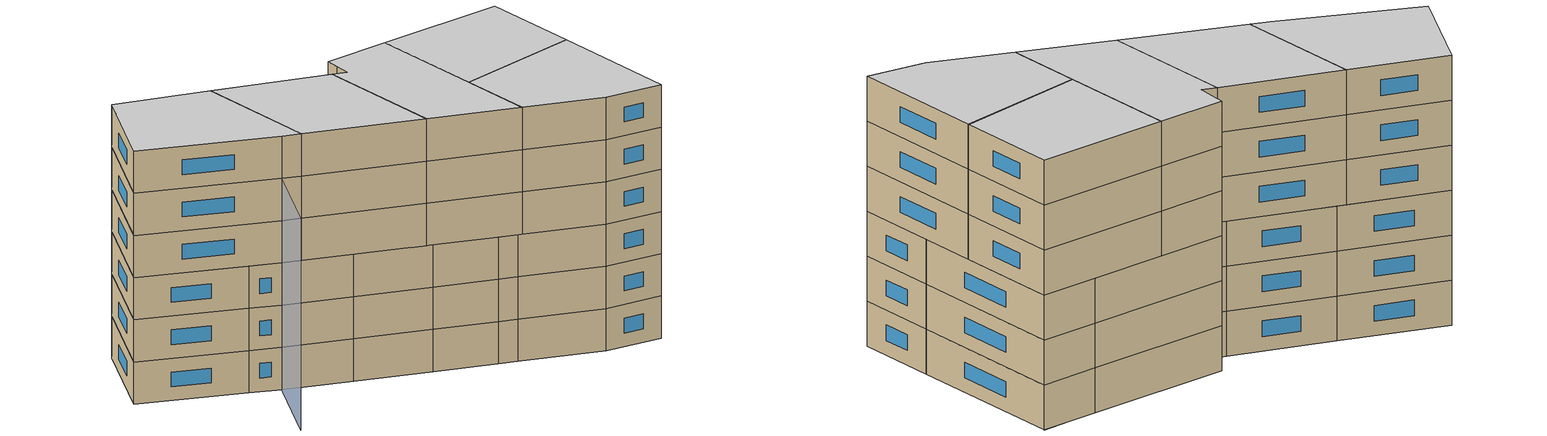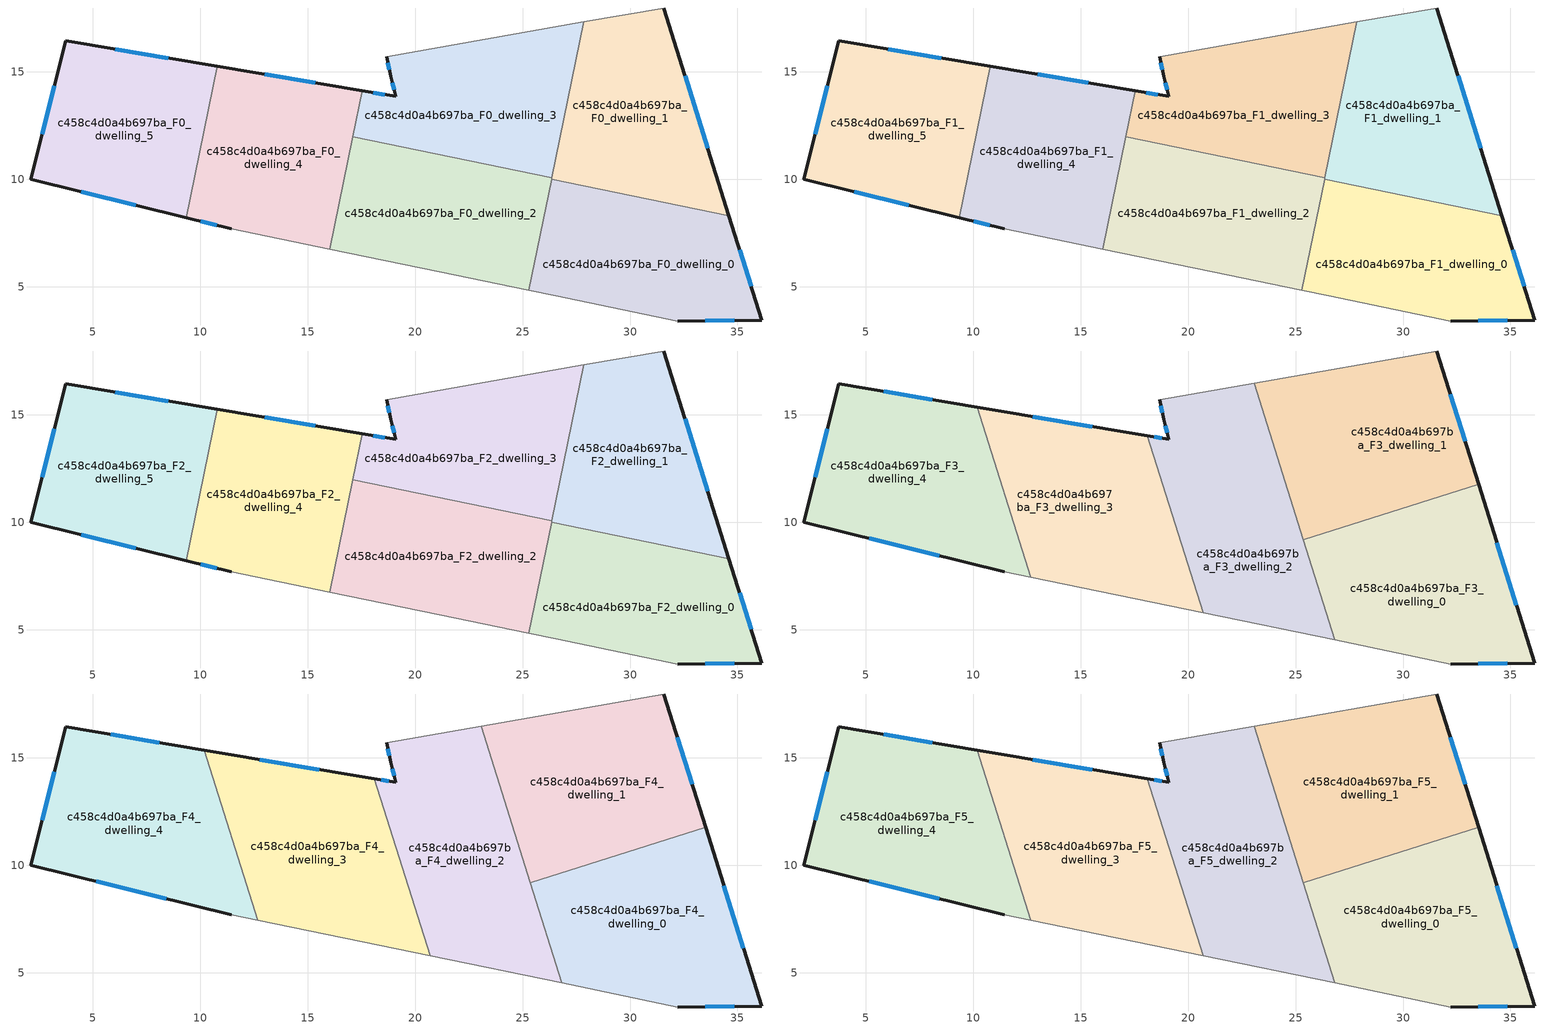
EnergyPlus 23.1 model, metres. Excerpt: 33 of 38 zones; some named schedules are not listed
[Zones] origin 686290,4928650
c458c4d0a4b697ba_F0_dwelling_0
 floor ground (EU_floor_Construction): 34.6,8.31 36.13,3.45 32.23,3.41 26.55,4.59 25.29,4.85 26.35,10.01 z0
 wall outside (EU_wall_Construction): 32.23,3.41 36.13,3.45 34.6,8.31 z0:3
 wall adiabatic (EU_wall_Construction): 25.29,4.85 26.55,4.59 32.23,3.41 z0:3
 wall to c458c4d0a4b697ba_F0_dwelling_1 (EU_wall_Construction): 34.6,8.31 26.35,10.01 z0:3
 wall to c458c4d0a4b697ba_F0_dwelling_2 (EU_wall_Construction): 26.35,10.01 25.29,4.85 z0:3
 window (EU_Window_Construction): 35.63,5.03 35.1,6.73 / 33.49,3.42 34.86,3.44 z0.98:2.02
c458c4d0a4b697ba_F0_dwelling_1
 floor ground (EU_floor_Construction): 31.58,17.97 34.6,8.31 26.35,10.01 27.86,17.32 z0
 wall outside (EU_wall_Construction): 34.6,8.31 31.58,17.97 z0:3
 wall adiabatic (EU_wall_Construction): 31.58,17.97 27.86,17.32 z0:3
 wall to c458c4d0a4b697ba_F0_dwelling_3 (EU_wall_Construction): 27.86,17.32 26.36,10.06 z0:3
 wall to c458c4d0a4b697ba_F0_dwelling_2 (EU_wall_Construction): 26.36,10.06 26.35,10.01 z0:3
 window (EU_Window_Construction): 33.62,11.45 32.56,14.83 z0.98:2.02
c458c4d0a4b697ba_F0_dwelling_2
 floor ground (EU_floor_Construction): 26.36,10.07 25.29,4.85 21.14,5.7 16.03,6.75 17.1,11.97 z0
 wall adiabatic (EU_wall_Construction): 16.03,6.75 21.14,5.7 25.29,4.85 z0:3
 wall to c458c4d0a4b697ba_F0_dwelling_3 (EU_wall_Construction): 26.36,10.07 17.1,11.97 z0:3
 wall to c458c4d0a4b697ba_F0_dwelling_4 (EU_wall_Construction): 17.1,11.97 16.03,6.75 z0:3
c458c4d0a4b697ba_F0_dwelling_3
 floor ground (EU_floor_Construction): 27.86,17.32 26.36,10.07 17.1,11.97 17.55,14.12 19.1,13.86 18.88,14.8 18.68,15.71 z0
 wall outside (EU_wall_Construction): 18.68,15.71 18.88,14.8 19.1,13.86 17.55,14.12 z0:3
 wall adiabatic (EU_wall_Construction): 27.86,17.32 18.68,15.71 z0:3
 wall to c458c4d0a4b697ba_F0_dwelling_4 (EU_wall_Construction): 17.55,14.12 17.1,11.97 z0:3
 window (EU_Window_Construction): 18.59,13.95 18.05,14.04 / 18.95,14.5 19.03,14.17 / 18.74,15.42 18.81,15.1 z0.98:2.02
c458c4d0a4b697ba_F0_dwelling_4
 floor ground (EU_floor_Construction): 17.55,14.12 16.03,6.75 11.46,7.7 9.36,8.22 10.81,15.25 z0
 wall outside (EU_wall_Construction): 17.55,14.12 10.81,15.25 / 9.36,8.22 11.46,7.7 z0:3
 wall adiabatic (EU_wall_Construction): 11.46,7.7 16.03,6.75 z0:3
 wall to c458c4d0a4b697ba_F0_dwelling_5 (EU_wall_Construction): 10.81,15.25 9.36,8.22 z0:3
 window (EU_Window_Construction): 15.36,14.49 13,14.89 / 10.04,8.05 10.77,7.87 z0.98:2.02
c458c4d0a4b697ba_F0_dwelling_5
 floor ground (EU_floor_Construction): 10.81,15.25 9.36,8.22 2.13,10.01 3.75,16.44 z0
 wall outside (EU_wall_Construction): 10.81,15.25 3.75,16.44 2.13,10.01 9.36,8.22 z0:3
 window (EU_Window_Construction): 4.48,9.43 7.01,8.8 / 3.22,14.35 2.65,12.1 / 8.51,15.64 6.04,16.05 z0.98:2.02
c458c4d0a4b697ba_F1_dwelling_0
 floor to c458c4d0a4b697ba_F0_dwelling_0 (EU_floor_Construction): 34.6,8.31 36.13,3.45 32.23,3.41 26.55,4.59 25.29,4.85 26.35,10.01 z3
 wall outside (EU_wall_Construction): 32.23,3.41 36.13,3.45 34.6,8.31 z3:6
 wall adiabatic (EU_wall_Construction): 25.29,4.85 26.55,4.59 32.23,3.41 z3:6
 wall to c458c4d0a4b697ba_F1_dwelling_1 (EU_wall_Construction): 34.6,8.31 26.35,10.01 z3:6
 wall to c458c4d0a4b697ba_F1_dwelling_2 (EU_wall_Construction): 26.35,10.01 25.29,4.85 z3:6
 window (EU_Window_Construction): 35.63,5.03 35.1,6.73 / 33.49,3.42 34.86,3.44 z3.98:5.02
c458c4d0a4b697ba_F1_dwelling_1
 floor to c458c4d0a4b697ba_F0_dwelling_1 (EU_floor_Construction): 31.58,17.97 34.6,8.31 26.35,10.01 27.86,17.32 z3
 wall outside (EU_wall_Construction): 34.6,8.31 31.58,17.97 z3:6
 wall adiabatic (EU_wall_Construction): 31.58,17.97 27.86,17.32 z3:6
 wall to c458c4d0a4b697ba_F1_dwelling_3 (EU_wall_Construction): 27.86,17.32 26.36,10.06 z3:6
 wall to c458c4d0a4b697ba_F1_dwelling_2 (EU_wall_Construction): 26.36,10.06 26.35,10.01 z3:6
 window (EU_Window_Construction): 33.62,11.45 32.56,14.83 z3.98:5.02
c458c4d0a4b697ba_F1_dwelling_2
 floor to c458c4d0a4b697ba_F0_dwelling_2 (EU_floor_Construction): 26.36,10.07 25.29,4.85 21.14,5.7 16.03,6.75 17.1,11.97 z3
 wall adiabatic (EU_wall_Construction): 16.03,6.75 21.14,5.7 25.29,4.85 z3:6
 wall to c458c4d0a4b697ba_F1_dwelling_3 (EU_wall_Construction): 26.36,10.07 17.1,11.97 z3:6
 wall to c458c4d0a4b697ba_F1_dwelling_4 (EU_wall_Construction): 17.1,11.97 16.03,6.75 z3:6
c458c4d0a4b697ba_F1_dwelling_3
 floor to c458c4d0a4b697ba_F0_dwelling_3 (EU_floor_Construction): 27.86,17.32 26.36,10.07 17.1,11.97 17.55,14.12 19.1,13.86 18.88,14.8 18.68,15.71 z3
 wall outside (EU_wall_Construction): 18.68,15.71 18.88,14.8 19.1,13.86 17.55,14.12 z3:6
 wall adiabatic (EU_wall_Construction): 27.86,17.32 18.68,15.71 z3:6
 wall to c458c4d0a4b697ba_F1_dwelling_4 (EU_wall_Construction): 17.55,14.12 17.1,11.97 z3:6
 window (EU_Window_Construction): 18.59,13.95 18.05,14.04 / 18.95,14.5 19.03,14.17 / 18.74,15.42 18.81,15.1 z3.98:5.02
c458c4d0a4b697ba_F1_dwelling_4
 floor to c458c4d0a4b697ba_F0_dwelling_4 (EU_floor_Construction): 17.55,14.12 16.03,6.75 11.46,7.7 9.36,8.22 10.81,15.25 z3
 wall outside (EU_wall_Construction): 17.55,14.12 10.81,15.25 / 9.36,8.22 11.46,7.7 z3:6
 wall adiabatic (EU_wall_Construction): 11.46,7.7 16.03,6.75 z3:6
 wall to c458c4d0a4b697ba_F1_dwelling_5 (EU_wall_Construction): 10.81,15.25 9.36,8.22 z3:6
 window (EU_Window_Construction): 15.36,14.49 13,14.89 / 10.04,8.05 10.77,7.87 z3.98:5.02
c458c4d0a4b697ba_F1_dwelling_5
 floor to c458c4d0a4b697ba_F0_dwelling_5 (EU_floor_Construction): 10.81,15.25 9.36,8.22 2.13,10.01 3.75,16.44 z3
 wall outside (EU_wall_Construction): 10.81,15.25 3.75,16.44 2.13,10.01 9.36,8.22 z3:6
 window (EU_Window_Construction): 4.48,9.43 7.01,8.8 / 3.22,14.35 2.65,12.1 / 8.51,15.64 6.04,16.05 z3.98:5.02
c458c4d0a4b697ba_F2_dwelling_0
 floor to c458c4d0a4b697ba_F1_dwelling_0 (EU_floor_Construction): 34.6,8.31 36.13,3.45 32.23,3.41 26.55,4.59 25.29,4.85 26.35,10.01 z6
 wall outside (EU_wall_Construction): 32.23,3.41 36.13,3.45 34.6,8.31 z6:9
 wall adiabatic (EU_wall_Construction): 25.29,4.85 26.55,4.59 32.23,3.41 z6:9
 wall to c458c4d0a4b697ba_F2_dwelling_1 (EU_wall_Construction): 34.6,8.31 26.35,10.01 z6:9
 wall to c458c4d0a4b697ba_F2_dwelling_2 (EU_wall_Construction): 26.35,10.01 25.29,4.85 z6:9
 window (EU_Window_Construction): 35.63,5.03 35.1,6.73 / 33.49,3.42 34.86,3.44 z6.98:8.02
c458c4d0a4b697ba_F2_dwelling_1
 floor to c458c4d0a4b697ba_F1_dwelling_1 (EU_floor_Construction): 31.58,17.97 34.6,8.31 26.35,10.01 27.86,17.32 z6
 wall outside (EU_wall_Construction): 34.6,8.31 31.58,17.97 z6:9
 wall adiabatic (EU_wall_Construction): 31.58,17.97 27.86,17.32 z6:9
 wall to c458c4d0a4b697ba_F2_dwelling_3 (EU_wall_Construction): 27.86,17.32 26.36,10.06 z6:9
 wall to c458c4d0a4b697ba_F2_dwelling_2 (EU_wall_Construction): 26.36,10.06 26.35,10.01 z6:9
 window (EU_Window_Construction): 33.62,11.45 32.56,14.83 z6.98:8.02
c458c4d0a4b697ba_F2_dwelling_2
 floor to c458c4d0a4b697ba_F1_dwelling_2 (EU_floor_Construction): 26.36,10.07 25.29,4.85 21.14,5.7 16.03,6.75 17.1,11.97 z6
 wall adiabatic (EU_wall_Construction): 16.03,6.75 21.14,5.7 25.29,4.85 z6:9
 wall to c458c4d0a4b697ba_F2_dwelling_3 (EU_wall_Construction): 26.36,10.07 17.1,11.97 z6:9
 wall to c458c4d0a4b697ba_F2_dwelling_4 (EU_wall_Construction): 17.1,11.97 16.03,6.75 z6:9
c458c4d0a4b697ba_F2_dwelling_3
 floor to c458c4d0a4b697ba_F1_dwelling_3 (EU_floor_Construction): 27.86,17.32 26.36,10.07 17.1,11.97 17.55,14.12 19.1,13.86 18.88,14.8 18.68,15.71 z6
 wall outside (EU_wall_Construction): 18.68,15.71 18.88,14.8 19.1,13.86 17.55,14.12 z6:9
 wall adiabatic (EU_wall_Construction): 27.86,17.32 18.68,15.71 z6:9
 wall to c458c4d0a4b697ba_F2_dwelling_4 (EU_wall_Construction): 17.55,14.12 17.1,11.97 z6:9
 window (EU_Window_Construction): 18.59,13.95 18.05,14.04 / 18.95,14.5 19.03,14.17 / 18.74,15.42 18.81,15.1 z6.98:8.02
c458c4d0a4b697ba_F2_dwelling_4
 floor to c458c4d0a4b697ba_F1_dwelling_4 (EU_floor_Construction): 17.55,14.12 16.03,6.75 11.46,7.7 9.36,8.22 10.81,15.25 z6
 wall outside (EU_wall_Construction): 17.55,14.12 10.81,15.25 / 9.36,8.22 11.46,7.7 z6:9
 wall adiabatic (EU_wall_Construction): 11.46,7.7 16.03,6.75 z6:9
 wall to c458c4d0a4b697ba_F2_dwelling_5 (EU_wall_Construction): 10.81,15.25 9.36,8.22 z6:9
 window (EU_Window_Construction): 15.36,14.49 13,14.89 / 10.04,8.05 10.77,7.87 z6.98:8.02
c458c4d0a4b697ba_F2_dwelling_5
 floor to c458c4d0a4b697ba_F1_dwelling_5 (EU_floor_Construction): 10.81,15.25 9.36,8.22 2.13,10.01 3.75,16.44 z6
 wall outside (EU_wall_Construction): 10.81,15.25 3.75,16.44 2.13,10.01 9.36,8.22 z6:9
 window (EU_Window_Construction): 4.48,9.43 7.01,8.8 / 3.22,14.35 2.65,12.1 / 8.51,15.64 6.04,16.05 z6.98:8.02
c458c4d0a4b697ba_F3_dwelling_0
 floor to c458c4d0a4b697ba_F2_dwelling_0 (EU_floor_Construction): 34.6,8.31 36.13,3.45 32.23,3.41 26.83,4.53 25.86,7.62 26.24,9.48 27.31,9.81 z9
 floor to c458c4d0a4b697ba_F2_dwelling_1 (EU_floor_Construction): 33.52,11.77 34.6,8.31 27.31,9.81 z9
 floor to c458c4d0a4b697ba_F2_dwelling_2 (EU_floor_Construction): 26.24,9.48 25.86,7.62 25.36,9.2 z9
 wall outside (EU_wall_Construction): 32.23,3.41 36.13,3.45 33.52,11.77 z9:12
 wall adiabatic (EU_wall_Construction): 26.83,4.53 32.23,3.41 z9:12
 wall to c458c4d0a4b697ba_F3_dwelling_1 (EU_wall_Construction): 33.52,11.77 25.36,9.2 z9:12
 wall to c458c4d0a4b697ba_F3_dwelling_2 (EU_wall_Construction): 25.36,9.2 26.83,4.53 z9:12
 window (EU_Window_Construction): 35.28,6.16 34.37,9.06 / 33.49,3.42 34.86,3.44 z9.98:11.02
c458c4d0a4b697ba_F3_dwelling_1
 floor to c458c4d0a4b697ba_F2_dwelling_1 (EU_floor_Construction): 31.58,17.97 33.52,11.77 27.31,9.81 26.35,10.01 27.86,17.32 z9
 floor to c458c4d0a4b697ba_F2_dwelling_0 (EU_floor_Construction): 27.31,9.81 26.24,9.48 26.35,10.01 z9
 floor to c458c4d0a4b697ba_F2_dwelling_2 (EU_floor_Construction): 26.36,10.07 26.24,9.48 25.36,9.2 25,10.35 z9
 floor to c458c4d0a4b697ba_F2_dwelling_3 (EU_floor_Construction): 27.86,17.32 26.36,10.07 25,10.35 23.07,16.48 z9
 wall outside (EU_wall_Construction): 33.52,11.77 31.58,17.97 z9:12
 wall adiabatic (EU_wall_Construction): 31.58,17.97 23.07,16.48 z9:12
 wall to c458c4d0a4b697ba_F3_dwelling_2 (EU_wall_Construction): 23.07,16.48 25.36,9.2 z9:12
 window (EU_Window_Construction): 32.89,13.78 32.21,15.95 z9.98:11.02
c458c4d0a4b697ba_F3_dwelling_2
 floor to c458c4d0a4b697ba_F2_dwelling_2 (EU_floor_Construction): 25,10.35 25.86,7.62 25.29,4.85 20.79,5.77 20.7,5.79 18.87,11.61 z9
 floor to c458c4d0a4b697ba_F2_dwelling_0 (EU_floor_Construction): 25.86,7.62 26.83,4.53 26.7,4.56 26.55,4.59 25.29,4.85 z9
 floor to c458c4d0a4b697ba_F2_dwelling_3 (EU_floor_Construction): 23.07,16.48 25,10.35 18.87,11.61 18.11,14.03 19.1,13.86 18.88,14.8 18.68,15.71 z9
 wall outside (EU_wall_Construction): 18.68,15.71 18.88,14.8 19.1,13.86 18.11,14.03 z9:12
 wall to c458c4d0a4b697ba_F3_dwelling_3 (EU_wall_Construction): 18.11,14.03 20.7,5.79 z9:12
 wall adiabatic (EU_wall_Construction): 23.07,16.48 18.68,15.71 / 20.7,5.79 26.83,4.53 z9:12
 window (EU_Window_Construction): 18.78,13.91 18.43,13.97 / 18.95,14.5 19.03,14.17 / 18.74,15.42 18.81,15.1 z9.98:11.02
c458c4d0a4b697ba_F3_dwelling_3
 floor to c458c4d0a4b697ba_F2_dwelling_3 (EU_floor_Construction): 18.11,14.03 18.87,11.61 17.1,11.97 17.55,14.12 z9
 floor to c458c4d0a4b697ba_F2_dwelling_2 (EU_floor_Construction): 18.87,11.61 20.7,5.79 16.03,6.76 17.1,11.97 z9
 floor to c458c4d0a4b697ba_F2_dwelling_4 (EU_floor_Construction): 17.55,14.12 16.03,6.76 12.69,7.45 10.58,14.16 10.81,15.25 z9
 floor to c458c4d0a4b697ba_F2_dwelling_5 (EU_floor_Construction): 10.81,15.25 10.58,14.16 10.21,15.36 z9
 wall outside (EU_wall_Construction): 18.11,14.03 10.21,15.36 z9:12
 wall adiabatic (EU_wall_Construction): 12.69,7.45 20.7,5.79 z9:12
 wall to c458c4d0a4b697ba_F3_dwelling_4 (EU_wall_Construction): 10.21,15.36 12.69,7.45 z9:12
 window (EU_Window_Construction): 15.54,14.46 12.78,14.92 z9.98:11.02
c458c4d0a4b697ba_F3_dwelling_4
 floor to c458c4d0a4b697ba_F2_dwelling_4 (EU_floor_Construction): 10.58,14.16 12.69,7.45 11.46,7.7 9.36,8.22 z9
 floor to c458c4d0a4b697ba_F2_dwelling_5 (EU_floor_Construction): 10.21,15.36 10.58,14.16 9.36,8.22 2.13,10.01 3.75,16.44 z9
 wall outside (EU_wall_Construction): 10.21,15.36 3.75,16.44 2.13,10.01 11.46,7.7 z9:12
 wall adiabatic (EU_wall_Construction): 11.46,7.7 12.69,7.45 z9:12
 window (EU_Window_Construction): 8.11,15.71 5.85,16.09 / 5.16,9.26 8.42,8.45 / 3.22,14.35 2.65,12.1 z9.98:11.02
c458c4d0a4b697ba_F4_dwelling_0
 floor to c458c4d0a4b697ba_F3_dwelling_0 (EU_floor_Construction): 33.52,11.77 36.13,3.45 32.23,3.41 26.83,4.53 25.36,9.2 z12
 wall outside (EU_wall_Construction): 32.23,3.41 36.13,3.45 33.52,11.77 z12:15
 wall adiabatic (EU_wall_Construction): 26.83,4.53 32.23,3.41 z12:15
 wall to c458c4d0a4b697ba_F4_dwelling_1 (EU_wall_Construction): 33.52,11.77 25.36,9.2 z12:15
 wall to c458c4d0a4b697ba_F4_dwelling_2 (EU_wall_Construction): 25.36,9.2 26.83,4.53 z12:15
 window (EU_Window_Construction): 35.28,6.16 34.37,9.06 / 33.49,3.42 34.86,3.44 z12.98:14.02
c458c4d0a4b697ba_F4_dwelling_1
 floor to c458c4d0a4b697ba_F3_dwelling_1 (EU_floor_Construction): 31.58,17.97 33.52,11.77 25.36,9.2 23.07,16.48 z12
 wall outside (EU_wall_Construction): 33.52,11.77 31.58,17.97 z12:15
 wall adiabatic (EU_wall_Construction): 31.58,17.97 23.07,16.48 z12:15
 wall to c458c4d0a4b697ba_F4_dwelling_2 (EU_wall_Construction): 23.07,16.48 25.36,9.2 z12:15
 window (EU_Window_Construction): 32.89,13.78 32.21,15.95 z12.98:14.02
c458c4d0a4b697ba_F4_dwelling_2
 floor to c458c4d0a4b697ba_F3_dwelling_2 (EU_floor_Construction): 23.07,16.48 26.83,4.53 20.7,5.79 18.11,14.03 19.1,13.86 18.88,14.8 18.68,15.71 z12
 wall outside (EU_wall_Construction): 18.68,15.71 18.88,14.8 19.1,13.86 18.11,14.03 z12:15
 wall to c458c4d0a4b697ba_F4_dwelling_3 (EU_wall_Construction): 18.11,14.03 20.7,5.79 z12:15
 wall adiabatic (EU_wall_Construction): 23.07,16.48 18.68,15.71 / 20.7,5.79 26.83,4.53 z12:15
 window (EU_Window_Construction): 18.78,13.91 18.43,13.97 / 18.95,14.5 19.03,14.17 / 18.74,15.42 18.81,15.1 z12.98:14.02
c458c4d0a4b697ba_F4_dwelling_3
 floor to c458c4d0a4b697ba_F3_dwelling_3 (EU_floor_Construction): 18.11,14.03 20.7,5.79 12.69,7.45 10.21,15.36 z12
 wall outside (EU_wall_Construction): 18.11,14.03 10.21,15.36 z12:15
 wall adiabatic (EU_wall_Construction): 12.69,7.45 20.7,5.79 z12:15
 wall to c458c4d0a4b697ba_F4_dwelling_4 (EU_wall_Construction): 10.21,15.36 12.69,7.45 z12:15
 window (EU_Window_Construction): 15.54,14.46 12.78,14.92 z12.98:14.02
c458c4d0a4b697ba_F4_dwelling_4
 floor to c458c4d0a4b697ba_F3_dwelling_4 (EU_floor_Construction): 10.21,15.36 12.69,7.45 11.46,7.7 2.13,10.01 3.75,16.44 z12
 wall outside (EU_wall_Construction): 10.21,15.36 3.75,16.44 2.13,10.01 11.46,7.7 z12:15
 wall adiabatic (EU_wall_Construction): 11.46,7.7 12.69,7.45 z12:15
 window (EU_Window_Construction): 8.11,15.71 5.85,16.09 / 5.16,9.26 8.42,8.45 / 3.22,14.35 2.65,12.1 z12.98:14.02
c458c4d0a4b697ba_F5_dwelling_0
 floor to c458c4d0a4b697ba_F4_dwelling_0 (EU_floor_Construction): 33.52,11.77 36.13,3.45 32.23,3.41 26.83,4.53 25.36,9.2 z15
 wall outside (EU_wall_Construction): 32.23,3.41 36.13,3.45 33.52,11.77 z15:18
 wall adiabatic (EU_wall_Construction): 26.83,4.53 32.23,3.41 z15:18
 wall to c458c4d0a4b697ba_F5_dwelling_1 (EU_wall_Construction): 33.52,11.77 25.36,9.2 z15:18
 wall to c458c4d0a4b697ba_F5_dwelling_2 (EU_wall_Construction): 25.36,9.2 26.83,4.53 z15:18
 window (EU_Window_Construction): 35.28,6.16 34.37,9.06 / 33.49,3.42 34.86,3.44 z15.98:17.02
 ceiling to c458c4d0a4b697ba_F6_dwelling_0 (EU_floor_Construction): 36.13,3.45 33.52,11.77 25.36,9.2 26.83,4.53 32.23,3.41 z18
c458c4d0a4b697ba_F5_dwelling_1
 floor to c458c4d0a4b697ba_F4_dwelling_1 (EU_floor_Construction): 31.58,17.97 33.52,11.77 25.36,9.2 23.07,16.48 z15
 wall outside (EU_wall_Construction): 33.52,11.77 31.58,17.97 z15:18
 wall adiabatic (EU_wall_Construction): 31.58,17.97 23.07,16.48 z15:18
 wall to c458c4d0a4b697ba_F5_dwelling_2 (EU_wall_Construction): 23.07,16.48 25.36,9.2 z15:18
 window (EU_Window_Construction): 32.89,13.78 32.21,15.95 z15.98:17.02
 ceiling to c458c4d0a4b697ba_F6_dwelling_1 (EU_floor_Construction): 33.52,11.77 31.58,17.97 23.07,16.48 25.36,9.2 z18
c458c4d0a4b697ba_F5_dwelling_2
 floor to c458c4d0a4b697ba_F4_dwelling_2 (EU_floor_Construction): 23.07,16.48 26.83,4.53 20.7,5.79 18.11,14.03 19.1,13.86 18.88,14.8 18.68,15.71 z15
 wall outside (EU_wall_Construction): 18.68,15.71 18.88,14.8 19.1,13.86 18.11,14.03 z15:18
 wall to c458c4d0a4b697ba_F5_dwelling_3 (EU_wall_Construction): 18.11,14.03 20.7,5.79 z15:18
 wall adiabatic (EU_wall_Construction): 23.07,16.48 18.68,15.71 / 20.7,5.79 26.83,4.53 z15:18
 window (EU_Window_Construction): 18.78,13.91 18.43,13.97 / 18.95,14.5 19.03,14.17 / 18.74,15.42 18.81,15.1 z15.98:17.02
 ceiling to c458c4d0a4b697ba_F6_dwelling_2 (EU_floor_Construction): 26.83,4.53 23.07,16.48 18.68,15.71 18.88,14.8 19.1,13.86 18.11,14.03 20.7,5.79 z18
c458c4d0a4b697ba_F5_dwelling_3
 floor to c458c4d0a4b697ba_F4_dwelling_3 (EU_floor_Construction): 18.11,14.03 20.7,5.79 12.69,7.45 10.21,15.36 z15
 wall outside (EU_wall_Construction): 18.11,14.03 10.21,15.36 z15:18
 wall adiabatic (EU_wall_Construction): 12.69,7.45 20.7,5.79 z15:18
 wall to c458c4d0a4b697ba_F5_dwelling_4 (EU_wall_Construction): 10.21,15.36 12.69,7.45 z15:18
 window (EU_Window_Construction): 15.54,14.46 12.78,14.92 z15.98:17.02
 ceiling to c458c4d0a4b697ba_F6_dwelling_3 (EU_floor_Construction): 20.7,5.79 18.11,14.03 10.21,15.36 12.69,7.45 z18
c458c4d0a4b697ba_F5_dwelling_4
 floor to c458c4d0a4b697ba_F4_dwelling_4 (EU_floor_Construction): 10.21,15.36 12.69,7.45 11.46,7.7 2.13,10.01 3.75,16.44 z15
 wall outside (EU_wall_Construction): 10.21,15.36 3.75,16.44 2.13,10.01 11.46,7.7 z15:18
 wall adiabatic (EU_wall_Construction): 11.46,7.7 12.69,7.45 z15:18
 window (EU_Window_Construction): 8.11,15.71 5.85,16.09 / 5.16,9.26 8.42,8.45 / 3.22,14.35 2.65,12.1 z15.98:17.02
 ceiling to c458c4d0a4b697ba_F6_dwelling_4 (EU_floor_Construction): 12.69,7.45 10.21,15.36 3.75,16.44 2.13,10.01 11.46,7.7 z18
shading: 9.99,2.14 11.66,8.67 / 11.66,8.67 32.23,3.41 / 31.58,17.97 18.72,15.36 z0:15
[Building]
EU S2 Campaign: North Axis=0; Terrain=City; Solar Distribution=FullExterior
[Site:Location]
Bologna: Latitude=44.5; Longitude=11.25; Time Zone=1; Elevation=37
[SizingPeriod:WeatherFileDays]
AnnualSizingPeriod: Begin Month=1; Begin Day of Month=1; End Month=12; End Day of Month=31; Day of Week for Start Day=Monday; Use Weather File Daylight Saving Period=No; Use Weather File Rain and Snow Indicators=No
[MATERIAL]
EU_InternalMass_Material: Roughness=MediumRough; Thickness=0.1; Conductivity=1; Density=1800; Specific Heat=900; Thermal Absorptance=0.9; Solar Absorptance=0.7; Visible Absorptance=0.7
[MATERIAL:NOMASS] Roughness=MediumRough; Thermal Absorptance=0.9; Solar Absorptance=0.7; Visible Absorptance=0.7
Name | Thermal Resistance
EU_wall_NoMass | 0.905828
EU_floor_NoMass | 0.67114
[WINDOWMATERIAL:SIMPLEGLAZINGSYSTEM]
EU_Window_SimpleGlazing: UFactor=4.52486; Solar Heat Gain Coefficient=0.85; Visible Transmittance=0.85
[CONSTRUCTION]
EU_wall_Construction: EU_wall_NoMass
EU_floor_Construction: EU_floor_NoMass
EU_Window_Construction: EU_Window_SimpleGlazing
EU_InternalMass_Construction: EU_InternalMass_Material
[ZONE] Type=1; Multiplier=1; Ceiling Height=autocalculate; Floor Area=autocalculate; Part of Total Floor Area=Yes
Name | Volume
c458c4d0a4b697ba_F0_dwelling_0; c458c4d0a4b697ba_F1_dwelling_0; c458c4d0a4b697ba_F2_dwelling_0 | 151.173
c458c4d0a4b697ba_F3_dwelling_0; c458c4d0a4b697ba_F4_dwelling_0; c458c4d0a4b697ba_F5_dwelling_0 | 181.41
c458c4d0a4b697ba_F0_dwelling_1; c458c4d0a4b697ba_F1_dwelling_1; c458c4d0a4b697ba_F2_dwelling_1 | 151.165
c458c4d0a4b697ba_F3_dwelling_1; c458c4d0a4b697ba_F4_dwelling_1; c458c4d0a4b697ba_F5_dwelling_1 | 181.406
c458c4d0a4b697ba_F0_dwelling_2; c458c4d0a4b697ba_F1_dwelling_2; c458c4d0a4b697ba_F2_dwelling_2 | 151.181
c458c4d0a4b697ba_F3_dwelling_2; c458c4d0a4b697ba_F4_dwelling_2; c458c4d0a4b697ba_F5_dwelling_2 | 181.397
c458c4d0a4b697ba_F0_dwelling_3; c458c4d0a4b697ba_F1_dwelling_3; c458c4d0a4b697ba_F2_dwelling_3; c458c4d0a4b697ba_F0_dwelling_5; c458c4d0a4b697ba_F1_dwelling_5; c458c4d0a4b697ba_F2_dwelling_5 | 151.178
c458c4d0a4b697ba_F3_dwelling_3; c458c4d0a4b697ba_F4_dwelling_3; c458c4d0a4b697ba_F5_dwelling_3 | 181.403
c458c4d0a4b697ba_F0_dwelling_4; c458c4d0a4b697ba_F1_dwelling_4; c458c4d0a4b697ba_F2_dwelling_4 | 151.171
c458c4d0a4b697ba_F3_dwelling_4; c458c4d0a4b697ba_F4_dwelling_4; c458c4d0a4b697ba_F5_dwelling_4 | 181.408
[INTERNALMASS] Construction=EU_InternalMass_Construction
Name | Zone or ZoneList | Surface Area
c458c4d0a4b697ba_F0_dwelling_0_EU_InternalMass | c458c4d0a4b697ba_F0_dwelling_0 | 50.3909
c458c4d0a4b697ba_F0_dwelling_1_EU_InternalMass | c458c4d0a4b697ba_F0_dwelling_1 | 50.3882
c458c4d0a4b697ba_F0_dwelling_2_EU_InternalMass | c458c4d0a4b697ba_F0_dwelling_2 | 50.393
c458c4d0a4b697ba_F0_dwelling_3_EU_InternalMass | c458c4d0a4b697ba_F0_dwelling_3 | 50.3941
c458c4d0a4b697ba_F0_dwelling_4_EU_InternalMass | c458c4d0a4b697ba_F0_dwelling_4 | 50.3902
c458c4d0a4b697ba_F0_dwelling_5_EU_InternalMass | c458c4d0a4b697ba_F0_dwelling_5 | 50.3923
c458c4d0a4b697ba_F1_dwelling_0_EU_InternalMass | c458c4d0a4b697ba_F1_dwelling_0 | 50.3909
c458c4d0a4b697ba_F1_dwelling_1_EU_InternalMass | c458c4d0a4b697ba_F1_dwelling_1 | 50.3882
c458c4d0a4b697ba_F1_dwelling_2_EU_InternalMass | c458c4d0a4b697ba_F1_dwelling_2 | 50.393
c458c4d0a4b697ba_F1_dwelling_3_EU_InternalMass | c458c4d0a4b697ba_F1_dwelling_3 | 50.3941
c458c4d0a4b697ba_F1_dwelling_4_EU_InternalMass | c458c4d0a4b697ba_F1_dwelling_4 | 50.3902
c458c4d0a4b697ba_F1_dwelling_5_EU_InternalMass | c458c4d0a4b697ba_F1_dwelling_5 | 50.3923
c458c4d0a4b697ba_F2_dwelling_0_EU_InternalMass | c458c4d0a4b697ba_F2_dwelling_0 | 50.3909
c458c4d0a4b697ba_F2_dwelling_1_EU_InternalMass | c458c4d0a4b697ba_F2_dwelling_1 | 50.3882
c458c4d0a4b697ba_F2_dwelling_2_EU_InternalMass | c458c4d0a4b697ba_F2_dwelling_2 | 50.393
c458c4d0a4b697ba_F2_dwelling_3_EU_InternalMass | c458c4d0a4b697ba_F2_dwelling_3 | 50.3941
c458c4d0a4b697ba_F2_dwelling_4_EU_InternalMass | c458c4d0a4b697ba_F2_dwelling_4 | 50.3902
c458c4d0a4b697ba_F2_dwelling_5_EU_InternalMass | c458c4d0a4b697ba_F2_dwelling_5 | 50.3923
c458c4d0a4b697ba_F3_dwelling_0_EU_InternalMass | c458c4d0a4b697ba_F3_dwelling_0 | 60.4712
c458c4d0a4b697ba_F3_dwelling_1_EU_InternalMass | c458c4d0a4b697ba_F3_dwelling_1 | 60.4698
c458c4d0a4b697ba_F3_dwelling_2_EU_InternalMass | c458c4d0a4b697ba_F3_dwelling_2 | 60.4657
c458c4d0a4b697ba_F3_dwelling_3_EU_InternalMass | c458c4d0a4b697ba_F3_dwelling_3 | 60.468
c458c4d0a4b697ba_F3_dwelling_4_EU_InternalMass | c458c4d0a4b697ba_F3_dwelling_4 | 60.4694
c458c4d0a4b697ba_F4_dwelling_0_EU_InternalMass | c458c4d0a4b697ba_F4_dwelling_0 | 60.4712
c458c4d0a4b697ba_F4_dwelling_1_EU_InternalMass | c458c4d0a4b697ba_F4_dwelling_1 | 60.4698
c458c4d0a4b697ba_F4_dwelling_2_EU_InternalMass | c458c4d0a4b697ba_F4_dwelling_2 | 60.4657
c458c4d0a4b697ba_F4_dwelling_3_EU_InternalMass | c458c4d0a4b697ba_F4_dwelling_3 | 60.468
c458c4d0a4b697ba_F4_dwelling_4_EU_InternalMass | c458c4d0a4b697ba_F4_dwelling_4 | 60.4694
c458c4d0a4b697ba_F5_dwelling_0_EU_InternalMass | c458c4d0a4b697ba_F5_dwelling_0 | 60.4712
c458c4d0a4b697ba_F5_dwelling_1_EU_InternalMass | c458c4d0a4b697ba_F5_dwelling_1 | 60.4698
c458c4d0a4b697ba_F5_dwelling_2_EU_InternalMass | c458c4d0a4b697ba_F5_dwelling_2 | 60.4657
c458c4d0a4b697ba_F5_dwelling_3_EU_InternalMass | c458c4d0a4b697ba_F5_dwelling_3 | 60.468
c458c4d0a4b697ba_F5_dwelling_4_EU_InternalMass | c458c4d0a4b697ba_F5_dwelling_4 | 60.4694
[OTHEREQUIPMENT] Fuel Type=Electricity; Design Level Calculation Method=Watts/Area; Power per Zone Floor Area=1; Fraction Latent=0; Fraction Radiant=0; Fraction Lost=0; Carbon Dioxide Generation Rate=0; EndUse Subcategory=EU_Step8_InternalGains
Name | Zone or ZoneList or Space or SpaceList | Schedule
EU_Step8_InternalGain_c458c4d0a4b697ba_F0_dwelling_0_f000 | c458c4d0a4b697ba_F0_dwelling_0 | EU_Step8_GainSchedule_c458c4d0a4b697ba_F0_dwelling_0_f000
EU_Step8_InternalGain_c458c4d0a4b697ba_F0_dwelling_1_f000 | c458c4d0a4b697ba_F0_dwelling_1 | EU_Step8_GainSchedule_c458c4d0a4b697ba_F0_dwelling_1_f000
EU_Step8_InternalGain_c458c4d0a4b697ba_F0_dwelling_2_f000 | c458c4d0a4b697ba_F0_dwelling_2 | EU_Step8_GainSchedule_c458c4d0a4b697ba_F0_dwelling_2_f000
EU_Step8_InternalGain_c458c4d0a4b697ba_F0_dwelling_3_f000 | c458c4d0a4b697ba_F0_dwelling_3 | EU_Step8_GainSchedule_c458c4d0a4b697ba_F0_dwelling_3_f000
EU_Step8_InternalGain_c458c4d0a4b697ba_F0_dwelling_4_f000 | c458c4d0a4b697ba_F0_dwelling_4 | EU_Step8_GainSchedule_c458c4d0a4b697ba_F0_dwelling_4_f000
EU_Step8_InternalGain_c458c4d0a4b697ba_F0_dwelling_5_f000 | c458c4d0a4b697ba_F0_dwelling_5 | EU_Step8_GainSchedule_c458c4d0a4b697ba_F0_dwelling_5_f000
EU_Step8_InternalGain_c458c4d0a4b697ba_F1_dwelling_0_f000 | c458c4d0a4b697ba_F1_dwelling_0 | EU_Step8_GainSchedule_c458c4d0a4b697ba_F1_dwelling_0_f000
EU_Step8_InternalGain_c458c4d0a4b697ba_F1_dwelling_1_f000 | c458c4d0a4b697ba_F1_dwelling_1 | EU_Step8_GainSchedule_c458c4d0a4b697ba_F1_dwelling_1_f000
EU_Step8_InternalGain_c458c4d0a4b697ba_F1_dwelling_2_f000 | c458c4d0a4b697ba_F1_dwelling_2 | EU_Step8_GainSchedule_c458c4d0a4b697ba_F1_dwelling_2_f000
EU_Step8_InternalGain_c458c4d0a4b697ba_F1_dwelling_3_f000 | c458c4d0a4b697ba_F1_dwelling_3 | EU_Step8_GainSchedule_c458c4d0a4b697ba_F1_dwelling_3_f000
EU_Step8_InternalGain_c458c4d0a4b697ba_F1_dwelling_4_f000 | c458c4d0a4b697ba_F1_dwelling_4 | EU_Step8_GainSchedule_c458c4d0a4b697ba_F1_dwelling_4_f000
EU_Step8_InternalGain_c458c4d0a4b697ba_F1_dwelling_5_f000 | c458c4d0a4b697ba_F1_dwelling_5 | EU_Step8_GainSchedule_c458c4d0a4b697ba_F1_dwelling_5_f000
EU_Step8_InternalGain_c458c4d0a4b697ba_F2_dwelling_0_f000 | c458c4d0a4b697ba_F2_dwelling_0 | EU_Step8_GainSchedule_c458c4d0a4b697ba_F2_dwelling_0_f000
EU_Step8_InternalGain_c458c4d0a4b697ba_F2_dwelling_1_f000 | c458c4d0a4b697ba_F2_dwelling_1 | EU_Step8_GainSchedule_c458c4d0a4b697ba_F2_dwelling_1_f000
EU_Step8_InternalGain_c458c4d0a4b697ba_F2_dwelling_2_f000 | c458c4d0a4b697ba_F2_dwelling_2 | EU_Step8_GainSchedule_c458c4d0a4b697ba_F2_dwelling_2_f000
EU_Step8_InternalGain_c458c4d0a4b697ba_F2_dwelling_3_f000 | c458c4d0a4b697ba_F2_dwelling_3 | EU_Step8_GainSchedule_c458c4d0a4b697ba_F2_dwelling_3_f000
EU_Step8_InternalGain_c458c4d0a4b697ba_F2_dwelling_4_f000 | c458c4d0a4b697ba_F2_dwelling_4 | EU_Step8_GainSchedule_c458c4d0a4b697ba_F2_dwelling_4_f000
EU_Step8_InternalGain_c458c4d0a4b697ba_F2_dwelling_5_f000 | c458c4d0a4b697ba_F2_dwelling_5 | EU_Step8_GainSchedule_c458c4d0a4b697ba_F2_dwelling_5_f000
EU_Step8_InternalGain_c458c4d0a4b697ba_F3_dwelling_0_f000 | c458c4d0a4b697ba_F3_dwelling_0 | EU_Step8_GainSchedule_c458c4d0a4b697ba_F3_dwelling_0_f000
EU_Step8_InternalGain_c458c4d0a4b697ba_F3_dwelling_1_f000 | c458c4d0a4b697ba_F3_dwelling_1 | EU_Step8_GainSchedule_c458c4d0a4b697ba_F3_dwelling_1_f000
EU_Step8_InternalGain_c458c4d0a4b697ba_F3_dwelling_2_f000 | c458c4d0a4b697ba_F3_dwelling_2 | EU_Step8_GainSchedule_c458c4d0a4b697ba_F3_dwelling_2_f000
EU_Step8_InternalGain_c458c4d0a4b697ba_F3_dwelling_3_f000 | c458c4d0a4b697ba_F3_dwelling_3 | EU_Step8_GainSchedule_c458c4d0a4b697ba_F3_dwelling_3_f000
EU_Step8_InternalGain_c458c4d0a4b697ba_F3_dwelling_4_f000 | c458c4d0a4b697ba_F3_dwelling_4 | EU_Step8_GainSchedule_c458c4d0a4b697ba_F3_dwelling_4_f000
EU_Step8_InternalGain_c458c4d0a4b697ba_F4_dwelling_0_f000 | c458c4d0a4b697ba_F4_dwelling_0 | EU_Step8_GainSchedule_c458c4d0a4b697ba_F4_dwelling_0_f000
EU_Step8_InternalGain_c458c4d0a4b697ba_F4_dwelling_1_f000 | c458c4d0a4b697ba_F4_dwelling_1 | EU_Step8_GainSchedule_c458c4d0a4b697ba_F4_dwelling_1_f000
EU_Step8_InternalGain_c458c4d0a4b697ba_F4_dwelling_2_f000 | c458c4d0a4b697ba_F4_dwelling_2 | EU_Step8_GainSchedule_c458c4d0a4b697ba_F4_dwelling_2_f000
EU_Step8_InternalGain_c458c4d0a4b697ba_F4_dwelling_3_f000 | c458c4d0a4b697ba_F4_dwelling_3 | EU_Step8_GainSchedule_c458c4d0a4b697ba_F4_dwelling_3_f000
EU_Step8_InternalGain_c458c4d0a4b697ba_F4_dwelling_4_f000 | c458c4d0a4b697ba_F4_dwelling_4 | EU_Step8_GainSchedule_c458c4d0a4b697ba_F4_dwelling_4_f000
EU_Step8_InternalGain_c458c4d0a4b697ba_F5_dwelling_0_f000 | c458c4d0a4b697ba_F5_dwelling_0 | EU_Step8_GainSchedule_c458c4d0a4b697ba_F5_dwelling_0_f000
EU_Step8_InternalGain_c458c4d0a4b697ba_F5_dwelling_1_f000 | c458c4d0a4b697ba_F5_dwelling_1 | EU_Step8_GainSchedule_c458c4d0a4b697ba_F5_dwelling_1_f000
EU_Step8_InternalGain_c458c4d0a4b697ba_F5_dwelling_2_f000 | c458c4d0a4b697ba_F5_dwelling_2 | EU_Step8_GainSchedule_c458c4d0a4b697ba_F5_dwelling_2_f000
EU_Step8_InternalGain_c458c4d0a4b697ba_F5_dwelling_3_f000 | c458c4d0a4b697ba_F5_dwelling_3 | EU_Step8_GainSchedule_c458c4d0a4b697ba_F5_dwelling_3_f000
EU_Step8_InternalGain_c458c4d0a4b697ba_F5_dwelling_4_f000 | c458c4d0a4b697ba_F5_dwelling_4 | EU_Step8_GainSchedule_c458c4d0a4b697ba_F5_dwelling_4_f000
[ZONEVENTILATION:DESIGNFLOWRATE] Schedule=EU_AlwaysOn; Design Flow Rate Calculation Method=AirChanges/Hour; Air Changes per Hour=0.73129; Ventilation Type=Natural; Fan Pressure Rise=0; Fan Total Efficiency=1; Constant Term Coefficient=1; Temperature Term Coefficient=0; Velocity Term Coefficient=0; Velocity Squared Term Coefficient=0; Minimum Indoor Temperature=-100; Maximum Indoor Temperature=100; Delta Temperature=-100; Minimum Outdoor Temperature=-100; Maximum Outdoor Temperature=100; Maximum Wind Speed=40
Name | Zone or ZoneList or Space or SpaceList
EU_ConstantAir_c458c4d0a4b697ba_F0_dwelling_0 | c458c4d0a4b697ba_F0_dwelling_0
EU_ConstantAir_c458c4d0a4b697ba_F0_dwelling_1 | c458c4d0a4b697ba_F0_dwelling_1
EU_ConstantAir_c458c4d0a4b697ba_F0_dwelling_2 | c458c4d0a4b697ba_F0_dwelling_2
EU_ConstantAir_c458c4d0a4b697ba_F0_dwelling_3 | c458c4d0a4b697ba_F0_dwelling_3
EU_ConstantAir_c458c4d0a4b697ba_F0_dwelling_4 | c458c4d0a4b697ba_F0_dwelling_4
EU_ConstantAir_c458c4d0a4b697ba_F0_dwelling_5 | c458c4d0a4b697ba_F0_dwelling_5
EU_ConstantAir_c458c4d0a4b697ba_F1_dwelling_0 | c458c4d0a4b697ba_F1_dwelling_0
EU_ConstantAir_c458c4d0a4b697ba_F1_dwelling_1 | c458c4d0a4b697ba_F1_dwelling_1
EU_ConstantAir_c458c4d0a4b697ba_F1_dwelling_2 | c458c4d0a4b697ba_F1_dwelling_2
EU_ConstantAir_c458c4d0a4b697ba_F1_dwelling_3 | c458c4d0a4b697ba_F1_dwelling_3
EU_ConstantAir_c458c4d0a4b697ba_F1_dwelling_4 | c458c4d0a4b697ba_F1_dwelling_4
EU_ConstantAir_c458c4d0a4b697ba_F1_dwelling_5 | c458c4d0a4b697ba_F1_dwelling_5
EU_ConstantAir_c458c4d0a4b697ba_F2_dwelling_0 | c458c4d0a4b697ba_F2_dwelling_0
EU_ConstantAir_c458c4d0a4b697ba_F2_dwelling_1 | c458c4d0a4b697ba_F2_dwelling_1
EU_ConstantAir_c458c4d0a4b697ba_F2_dwelling_2 | c458c4d0a4b697ba_F2_dwelling_2
EU_ConstantAir_c458c4d0a4b697ba_F2_dwelling_3 | c458c4d0a4b697ba_F2_dwelling_3
EU_ConstantAir_c458c4d0a4b697ba_F2_dwelling_4 | c458c4d0a4b697ba_F2_dwelling_4
EU_ConstantAir_c458c4d0a4b697ba_F2_dwelling_5 | c458c4d0a4b697ba_F2_dwelling_5
EU_ConstantAir_c458c4d0a4b697ba_F3_dwelling_0 | c458c4d0a4b697ba_F3_dwelling_0
EU_ConstantAir_c458c4d0a4b697ba_F3_dwelling_1 | c458c4d0a4b697ba_F3_dwelling_1
EU_ConstantAir_c458c4d0a4b697ba_F3_dwelling_2 | c458c4d0a4b697ba_F3_dwelling_2
EU_ConstantAir_c458c4d0a4b697ba_F3_dwelling_3 | c458c4d0a4b697ba_F3_dwelling_3
EU_ConstantAir_c458c4d0a4b697ba_F3_dwelling_4 | c458c4d0a4b697ba_F3_dwelling_4
EU_ConstantAir_c458c4d0a4b697ba_F4_dwelling_0 | c458c4d0a4b697ba_F4_dwelling_0
EU_ConstantAir_c458c4d0a4b697ba_F4_dwelling_1 | c458c4d0a4b697ba_F4_dwelling_1
EU_ConstantAir_c458c4d0a4b697ba_F4_dwelling_2 | c458c4d0a4b697ba_F4_dwelling_2
EU_ConstantAir_c458c4d0a4b697ba_F4_dwelling_3 | c458c4d0a4b697ba_F4_dwelling_3
EU_ConstantAir_c458c4d0a4b697ba_F4_dwelling_4 | c458c4d0a4b697ba_F4_dwelling_4
EU_ConstantAir_c458c4d0a4b697ba_F5_dwelling_0 | c458c4d0a4b697ba_F5_dwelling_0
EU_ConstantAir_c458c4d0a4b697ba_F5_dwelling_1 | c458c4d0a4b697ba_F5_dwelling_1
EU_ConstantAir_c458c4d0a4b697ba_F5_dwelling_2 | c458c4d0a4b697ba_F5_dwelling_2
EU_ConstantAir_c458c4d0a4b697ba_F5_dwelling_3 | c458c4d0a4b697ba_F5_dwelling_3
EU_ConstantAir_c458c4d0a4b697ba_F5_dwelling_4 | c458c4d0a4b697ba_F5_dwelling_4
[HVACTEMPLATE:ZONE:IDEALLOADSAIRSYSTEM] System Availability Schedule=EU_AlwaysOn; Maximum Heating Supply Air Temperature=50; Minimum Cooling Supply Air Temperature=13; Maximum Heating Supply Air Humidity Ratio=0.0156; Minimum Cooling Supply Air Humidity Ratio=0.0077; Heating Limit=NoLimit; Cooling Limit=NoLimit; Heating Availability Schedule=EU_AlwaysOn; Cooling Availability Schedule=EU_CoolingOff; Dehumidification Control Type=ConstantSensibleHeatRatio; Cooling Sensible Heat Ratio=0.7; Dehumidification Setpoint=60; Humidification Control Type=None; Humidification Setpoint=30; Outdoor Air Method=None; Outdoor Air Flow Rate per Person=0.00944; Outdoor Air Flow Rate per Zone Floor Area=0; Outdoor Air Flow Rate per Zone=0; Demand Controlled Ventilation Type=None; Outdoor Air Economizer Type=NoEconomizer; Heat Recovery Type=None; Sensible Heat Recovery Effectiveness=0.7; Latent Heat Recovery Effectiveness=0.65
Name | Template Thermostat
c458c4d0a4b697ba_F0_dwelling_0 | EU_HeatOnly_c458c4d0a4b697ba_F0_dwelling_0
c458c4d0a4b697ba_F0_dwelling_1 | EU_HeatOnly_c458c4d0a4b697ba_F0_dwelling_1
c458c4d0a4b697ba_F0_dwelling_2 | EU_HeatOnly_c458c4d0a4b697ba_F0_dwelling_2
c458c4d0a4b697ba_F0_dwelling_3 | EU_HeatOnly_c458c4d0a4b697ba_F0_dwelling_3
c458c4d0a4b697ba_F0_dwelling_4 | EU_HeatOnly_c458c4d0a4b697ba_F0_dwelling_4
c458c4d0a4b697ba_F0_dwelling_5 | EU_HeatOnly_c458c4d0a4b697ba_F0_dwelling_5
c458c4d0a4b697ba_F1_dwelling_0 | EU_HeatOnly_c458c4d0a4b697ba_F1_dwelling_0
c458c4d0a4b697ba_F1_dwelling_1 | EU_HeatOnly_c458c4d0a4b697ba_F1_dwelling_1
c458c4d0a4b697ba_F1_dwelling_2 | EU_HeatOnly_c458c4d0a4b697ba_F1_dwelling_2
c458c4d0a4b697ba_F1_dwelling_3 | EU_HeatOnly_c458c4d0a4b697ba_F1_dwelling_3
c458c4d0a4b697ba_F1_dwelling_4 | EU_HeatOnly_c458c4d0a4b697ba_F1_dwelling_4
c458c4d0a4b697ba_F1_dwelling_5 | EU_HeatOnly_c458c4d0a4b697ba_F1_dwelling_5
c458c4d0a4b697ba_F2_dwelling_0 | EU_HeatOnly_c458c4d0a4b697ba_F2_dwelling_0
c458c4d0a4b697ba_F2_dwelling_1 | EU_HeatOnly_c458c4d0a4b697ba_F2_dwelling_1
c458c4d0a4b697ba_F2_dwelling_2 | EU_HeatOnly_c458c4d0a4b697ba_F2_dwelling_2
c458c4d0a4b697ba_F2_dwelling_3 | EU_HeatOnly_c458c4d0a4b697ba_F2_dwelling_3
c458c4d0a4b697ba_F2_dwelling_4 | EU_HeatOnly_c458c4d0a4b697ba_F2_dwelling_4
c458c4d0a4b697ba_F2_dwelling_5 | EU_HeatOnly_c458c4d0a4b697ba_F2_dwelling_5
c458c4d0a4b697ba_F3_dwelling_0 | EU_HeatOnly_c458c4d0a4b697ba_F3_dwelling_0
c458c4d0a4b697ba_F3_dwelling_1 | EU_HeatOnly_c458c4d0a4b697ba_F3_dwelling_1
c458c4d0a4b697ba_F3_dwelling_2 | EU_HeatOnly_c458c4d0a4b697ba_F3_dwelling_2
c458c4d0a4b697ba_F3_dwelling_3 | EU_HeatOnly_c458c4d0a4b697ba_F3_dwelling_3
c458c4d0a4b697ba_F3_dwelling_4 | EU_HeatOnly_c458c4d0a4b697ba_F3_dwelling_4
c458c4d0a4b697ba_F4_dwelling_0 | EU_HeatOnly_c458c4d0a4b697ba_F4_dwelling_0
c458c4d0a4b697ba_F4_dwelling_1 | EU_HeatOnly_c458c4d0a4b697ba_F4_dwelling_1
c458c4d0a4b697ba_F4_dwelling_2 | EU_HeatOnly_c458c4d0a4b697ba_F4_dwelling_2
c458c4d0a4b697ba_F4_dwelling_3 | EU_HeatOnly_c458c4d0a4b697ba_F4_dwelling_3
c458c4d0a4b697ba_F4_dwelling_4 | EU_HeatOnly_c458c4d0a4b697ba_F4_dwelling_4
c458c4d0a4b697ba_F5_dwelling_0 | EU_HeatOnly_c458c4d0a4b697ba_F5_dwelling_0
c458c4d0a4b697ba_F5_dwelling_1 | EU_HeatOnly_c458c4d0a4b697ba_F5_dwelling_1
c458c4d0a4b697ba_F5_dwelling_2 | EU_HeatOnly_c458c4d0a4b697ba_F5_dwelling_2
c458c4d0a4b697ba_F5_dwelling_3 | EU_HeatOnly_c458c4d0a4b697ba_F5_dwelling_3
c458c4d0a4b697ba_F5_dwelling_4 | EU_HeatOnly_c458c4d0a4b697ba_F5_dwelling_4
[SIZING:ZONE] Zone Cooling Design Supply Air Temperature Input Method=SupplyAirTemperature; Zone Cooling Design Supply Air Temperature=13; Zone Heating Design Supply Air Temperature Input Method=SupplyAirTemperature; Zone Heating Design Supply Air Temperature=50; Zone Cooling Design Supply Air Humidity Ratio=0.008; Zone Heating Design Supply Air Humidity Ratio=0.008; Cooling Design Air Flow Method=DesignDay; Cooling Design Air Flow Rate=0; Cooling Minimum Air Flow per Zone Floor Area=0.000762; Cooling Minimum Air Flow=0; Cooling Minimum Air Flow Fraction=0.2; Heating Design Air Flow Method=DesignDay; Heating Design Air Flow Rate=0; Heating Maximum Air Flow per Zone Floor Area=0.002032; Heating Maximum Air Flow=0.141576; Heating Maximum Air Flow Fraction=0.3; Account for Dedicated Outdoor Air System=No; Dedicated Outdoor Air System Control Strategy=NeutralSupplyAir; Dedicated Outdoor Air Low Setpoint Temperature for Design=autosize; Dedicated Outdoor Air High Setpoint Temperature for Design=autosize; Zone Load Sizing Method=Sensible Load Only No Latent Load; Zone Latent Cooling Design Supply Air Humidity Ratio Input Method=HumidityRatioDifference; Zone Cooling Design Supply Air Humidity Ratio Difference=0.005; Zone Latent Heating Design Supply Air Humidity Ratio Input Method=HumidityRatioDifference; Zone Humidification Design Supply Air Humidity Ratio Difference=0.005
c458c4d0a4b697ba_F0_dwelling_0; c458c4d0a4b697ba_F0_dwelling_1; c458c4d0a4b697ba_F0_dwelling_2; c458c4d0a4b697ba_F0_dwelling_3; c458c4d0a4b697ba_F0_dwelling_4; c458c4d0a4b697ba_F0_dwelling_5; c458c4d0a4b697ba_F1_dwelling_0; c458c4d0a4b697ba_F1_dwelling_1; c458c4d0a4b697ba_F1_dwelling_2; c458c4d0a4b697ba_F1_dwelling_3; c458c4d0a4b697ba_F1_dwelling_4; c458c4d0a4b697ba_F1_dwelling_5; c458c4d0a4b697ba_F2_dwelling_0; c458c4d0a4b697ba_F2_dwelling_1; c458c4d0a4b697ba_F2_dwelling_2; c458c4d0a4b697ba_F2_dwelling_3; c458c4d0a4b697ba_F2_dwelling_4; c458c4d0a4b697ba_F2_dwelling_5; c458c4d0a4b697ba_F3_dwelling_0; c458c4d0a4b697ba_F3_dwelling_1; c458c4d0a4b697ba_F3_dwelling_2; c458c4d0a4b697ba_F3_dwelling_3; c458c4d0a4b697ba_F3_dwelling_4; c458c4d0a4b697ba_F4_dwelling_0; c458c4d0a4b697ba_F4_dwelling_1; c458c4d0a4b697ba_F4_dwelling_2; c458c4d0a4b697ba_F4_dwelling_3; c458c4d0a4b697ba_F4_dwelling_4; c458c4d0a4b697ba_F5_dwelling_0; c458c4d0a4b697ba_F5_dwelling_1; c458c4d0a4b697ba_F5_dwelling_2; c458c4d0a4b697ba_F5_dwelling_3; c458c4d0a4b697ba_F5_dwelling_4
[SCHEDULE:FILE] Column Number=1; Rows to Skip at Top=0; Number of Hours of Data=8760; Column Separator=Comma; Interpolate to Timestep=No; Minutes per Item=60; Adjust Schedule for Daylight Savings=Yes
Name | File
EU_Step8_GainSchedule_c458c4d0a4b697ba_F0_dwelling_0_f000 | ../../schedules/c458c4d0a4b697ba/c458c4d0a4b697ba_F0_dwelling_0_f000_gain.csv
EU_Step8_GainSchedule_c458c4d0a4b697ba_F0_dwelling_1_f000 | ../../schedules/c458c4d0a4b697ba/c458c4d0a4b697ba_F0_dwelling_1_f000_gain.csv
EU_Step8_GainSchedule_c458c4d0a4b697ba_F0_dwelling_2_f000 | ../../schedules/c458c4d0a4b697ba/c458c4d0a4b697ba_F0_dwelling_2_f000_gain.csv
EU_Step8_GainSchedule_c458c4d0a4b697ba_F0_dwelling_3_f000 | ../../schedules/c458c4d0a4b697ba/c458c4d0a4b697ba_F0_dwelling_3_f000_gain.csv
EU_Step8_GainSchedule_c458c4d0a4b697ba_F0_dwelling_4_f000 | ../../schedules/c458c4d0a4b697ba/c458c4d0a4b697ba_F0_dwelling_4_f000_gain.csv
EU_Step8_GainSchedule_c458c4d0a4b697ba_F0_dwelling_5_f000 | ../../schedules/c458c4d0a4b697ba/c458c4d0a4b697ba_F0_dwelling_5_f000_gain.csv
EU_Step8_GainSchedule_c458c4d0a4b697ba_F1_dwelling_0_f000 | ../../schedules/c458c4d0a4b697ba/c458c4d0a4b697ba_F1_dwelling_0_f000_gain.csv
EU_Step8_GainSchedule_c458c4d0a4b697ba_F1_dwelling_1_f000 | ../../schedules/c458c4d0a4b697ba/c458c4d0a4b697ba_F1_dwelling_1_f000_gain.csv
EU_Step8_GainSchedule_c458c4d0a4b697ba_F1_dwelling_2_f000 | ../../schedules/c458c4d0a4b697ba/c458c4d0a4b697ba_F1_dwelling_2_f000_gain.csv
EU_Step8_GainSchedule_c458c4d0a4b697ba_F1_dwelling_3_f000 | ../../schedules/c458c4d0a4b697ba/c458c4d0a4b697ba_F1_dwelling_3_f000_gain.csv
EU_Step8_GainSchedule_c458c4d0a4b697ba_F1_dwelling_4_f000 | ../../schedules/c458c4d0a4b697ba/c458c4d0a4b697ba_F1_dwelling_4_f000_gain.csv
EU_Step8_GainSchedule_c458c4d0a4b697ba_F1_dwelling_5_f000 | ../../schedules/c458c4d0a4b697ba/c458c4d0a4b697ba_F1_dwelling_5_f000_gain.csv
EU_Step8_GainSchedule_c458c4d0a4b697ba_F2_dwelling_0_f000 | ../../schedules/c458c4d0a4b697ba/c458c4d0a4b697ba_F2_dwelling_0_f000_gain.csv
EU_Step8_GainSchedule_c458c4d0a4b697ba_F2_dwelling_1_f000 | ../../schedules/c458c4d0a4b697ba/c458c4d0a4b697ba_F2_dwelling_1_f000_gain.csv
EU_Step8_GainSchedule_c458c4d0a4b697ba_F2_dwelling_2_f000 | ../../schedules/c458c4d0a4b697ba/c458c4d0a4b697ba_F2_dwelling_2_f000_gain.csv
EU_Step8_GainSchedule_c458c4d0a4b697ba_F2_dwelling_3_f000 | ../../schedules/c458c4d0a4b697ba/c458c4d0a4b697ba_F2_dwelling_3_f000_gain.csv
EU_Step8_GainSchedule_c458c4d0a4b697ba_F2_dwelling_4_f000 | ../../schedules/c458c4d0a4b697ba/c458c4d0a4b697ba_F2_dwelling_4_f000_gain.csv
EU_Step8_GainSchedule_c458c4d0a4b697ba_F2_dwelling_5_f000 | ../../schedules/c458c4d0a4b697ba/c458c4d0a4b697ba_F2_dwelling_5_f000_gain.csv
EU_Step8_GainSchedule_c458c4d0a4b697ba_F3_dwelling_0_f000 | ../../schedules/c458c4d0a4b697ba/c458c4d0a4b697ba_F3_dwelling_0_f000_gain.csv
EU_Step8_GainSchedule_c458c4d0a4b697ba_F3_dwelling_1_f000 | ../../schedules/c458c4d0a4b697ba/c458c4d0a4b697ba_F3_dwelling_1_f000_gain.csv
EU_Step8_GainSchedule_c458c4d0a4b697ba_F3_dwelling_2_f000 | ../../schedules/c458c4d0a4b697ba/c458c4d0a4b697ba_F3_dwelling_2_f000_gain.csv
